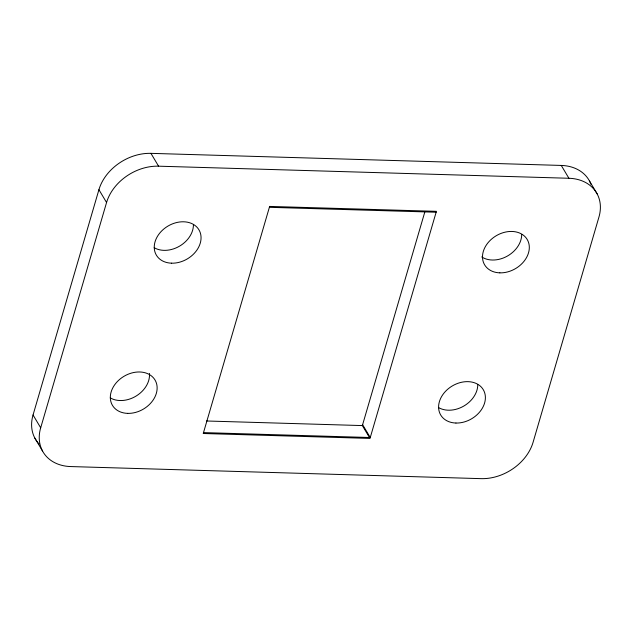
<?xml version="1.0" encoding="UTF-8"?>
<svg xmlns="http://www.w3.org/2000/svg" width="632" height="632" viewBox="0 0 632 632"><rect width="100%" height="100%" fill="white"/><g stroke="black" fill="none" stroke-linecap="round" stroke-linejoin="round"><path stroke-width="0.95" d="M37.296 441.879A44.943 34.57 -30.8 0 1 33.046 414.979L98.924 189.695A44.943 34.57 -30.8 0 1 150.937 153.355L561.263 165.434A44.943 34.57 -30.8 0 1 591.007 184.394M40.685 427.809L106.563 202.524A44.943 34.57 -30.8 0 1 158.577 166.184L568.903 178.271A44.943 34.57 -30.8 0 1 598.954 217.021L533.076 442.305A44.943 34.57 -30.8 0 1 481.063 478.645L70.737 466.566A44.943 34.57 -30.8 0 1 40.685 427.809L33.046 414.979M369.523 437.613L362.357 425.581L424.902 211.704M269.382 207.32L436.135 212.226M206.451 420.991L362.357 425.581M203.504 432.604L370.257 437.518L362.618 424.68M589.522 181.084L597.161 193.913M561.263 165.434L568.903 178.271M150.937 153.355L158.577 166.184M98.924 189.695L106.563 202.524M34.839 438.087L42.478 450.916M193.416 224.945A24.774 19.055 -30.8 0 1 179.441 246.211A24.774 19.055 -30.8 0 1 154.192 247.705M477.76 384.801A24.774 19.055 -30.8 0 1 463.785 406.068A24.774 19.055 -30.8 0 1 438.537 407.561M39.081 443.948A44.943 34.57 -30.8 0 1 37.865 442.59M149.413 373.394A24.774 19.055 -30.8 0 1 136.449 395.845A24.774 19.055 -30.8 0 1 110.276 397.891M521.684 234.606A24.774 19.055 -30.8 0 1 507.235 256.15A24.774 19.055 -30.8 0 1 481.718 256.916M269.643 206.419L203.243 433.505L369.997 438.418L436.404 211.325L269.643 206.419M171.596 263.181A24.774 19.055 -30.8 0 0 200.265 232.718A24.774 19.055 -30.8 0 0 161.089 231.565A24.774 19.055 -30.8 0 0 171.596 263.181M455.941 423.037A24.774 19.055 -30.8 0 0 484.602 392.575A24.774 19.055 -30.8 0 0 445.434 391.421A24.774 19.055 -30.8 0 0 455.941 423.037M499.857 272.85A24.774 19.055 -30.8 0 0 528.526 242.388A24.774 19.055 -30.8 0 0 489.35 241.227A24.774 19.055 -30.8 0 0 499.857 272.85M127.68 413.375A24.774 19.055 -30.8 0 0 156.341 382.905A24.774 19.055 -30.8 0 0 117.173 381.752A24.774 19.055 -30.8 0 0 127.68 413.375"/></g></svg>
